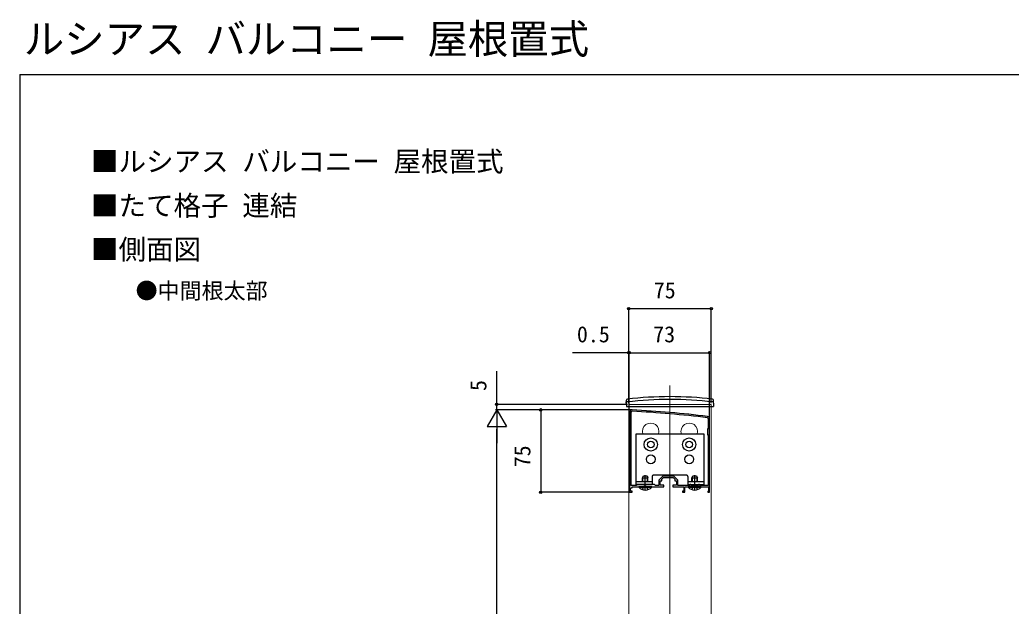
# Model space of a CAD drawing. Units: millimetres, scale not verified. Extents: x -875 to 875, y -1303 to 1296.
# Drawn here: x -875 to 26, y 763 to 1296 of the extents above; entities that cross this region are included whole.
import ezdxf
from ezdxf.enums import TextEntityAlignment as Align

# ---------------------------------------------------------------- set-up
doc = ezdxf.new("R2010")
doc.units = ezdxf.units.MM
doc.header["$LTSCALE"] = 8
for name, color, linetype in [('0-1_USER1', 3, 'Continuous'), ('0-2_YKK_11', 7, 'Continuous'), ('0-5_YKK_13', 4, 'Continuous'), ('0-6_YKK_D', 6, 'Continuous'), ('0-7_YKK_ZWAK', 7, 'Continuous')]:
    doc.layers.add(name, color=color, linetype=linetype)
doc.layers.add('0-4_YKK_12', color=2, linetype='Continuous', lineweight=18)
doc.styles.add('ＭＳ ゴシック', font='')
doc.styles.get('ＭＳ ゴシック').set_extended_font_data('MS Gothic')

msp = doc.modelspace()

# ---------------------------------------------------------------- linework, layer by layer
at = {"layer": '0-2_YKK_11'}
for p, q in [((-319.3, 872.9), (-319.3, 939.7)), ((-290.936, 880.961), (-293.761, 878.136)), ((-281.124, 881.4), (-289.876, 881.4)), ((-277.239, 878.136), (-280.064, 880.961))]:
    msp.add_line(p, q, dxfattribs=at)
for points in [[(-320.5, 939.7), (-320.5, 872.2), (-321, 871.7), (-321, 866.7), (-318.5, 866.7), (-318.5, 867.7), (-320, 867.7), (-320, 870.7), (-318.5, 870.7), (-318.5, 871.7), (-311.958, 871.7), (-311.775, 871.82), (-311.225, 871.82), (-311.042, 871.7), (-306.958, 871.7), (-306.775, 871.82), (-306.225, 871.82), (-306.042, 871.7), (-300.958, 871.7), (-300.775, 871.82), (-300.225, 871.82), (-300.042, 871.7), (-289.5, 871.7), (-289.5, 873.2), (-293, 873.2), (-293, 877.2), (-291.5, 877.2), (-291.5, 878.7), (-290, 880.2), (-285.958, 880.2), (-285.775, 880.32), (-285.225, 880.32), (-285.042, 880.2), (-281, 880.2), (-279.5, 878.7), (-279.5, 877.2), (-278, 877.2), (-278, 873.2), (-281.5, 873.2), (-281.5, 871.7)], [(-281.5, 871.7), (-271.5, 871.7), (-271.5, 867.7), (-272.5, 867.7), (-272.5, 866.7), (-270.5, 866.7), (-270.5, 871.7), (-261.958, 871.7), (-261.775, 871.82), (-261.225, 871.82), (-261.042, 871.7), (-249, 871.7), (-249, 867.992), (-249.25, 867.696), (-249.5, 867.4), (-249.5, 866.7), (-248, 866.7), (-248, 933.7)], [(-249.2, 933.7), (-249.2, 925), (-250, 924.2), (-250, 919.2), (-249.2, 918.4), (-249.2, 872.9), (-257.1, 872.9), (-257.1, 873.7), (-258, 873.7), (-258, 872.9), (-265, 872.9), (-265, 873.7), (-265.9, 873.7), (-265.9, 872.9), (-276.8, 872.9), (-276.8, 877.076)], [(-294.2, 877.076), (-294.2, 872.9), (-297.2, 872.9), (-298, 873.7), (-314, 873.7), (-314.8, 872.9), (-319.3, 872.9)]]:
    msp.add_lwpolyline(points, dxfattribs=at)
for centre, radius, start, end in [((-318.5, 939.7), 2, 86.9684, 180.00001), ((-318.5, 939.7), 0.8, 86.96839, 180.00001), ((-371.281, -56.899), 998.796, 83.01993, 86.96841), ((-371.281, -56.899), 999.996, 83.01993, 86.96841), ((-250, 933.7), 0.8, 0.00001, 83.01993), ((-250, 933.7), 2, 0.00001, 83.01993), ((-292.7, 877.076), 1.5, 134.99999, 179.99998), ((-289.876, 879.9), 1.5, 90.00002, 135.00001), ((-281.124, 879.9), 1.5, 44.99999, 89.99998), ((-278.3, 877.076), 1.5, 0.00002, 45.00001)]:
    msp.add_arc(centre, radius, start, end, dxfattribs=at)
at = {"layer": '0-4_YKK_12'}
for p, q in [((-284, 963.7), (-284, -92.3)), ((-321.5, 946.7), (-321.5, 944.7)), ((-321.5, 946.7), (-246.5, 946.7)), ((-246.5, 946.7), (-246.5, 944.7)), ((-321.5, 944.7), (-321.5, 216.7)), ((-246.5, 944.7), (-246.5, 500.7))]:
    msp.add_line(p, q, dxfattribs=at)
for centre in [(-301.5, 922.2), (-266.5, 922.2)]:
    msp.add_arc(centre, 7.5, 340.52879, 199.47121, dxfattribs=at)
at = {"layer": '0-5_YKK_13'}
for p, q in [((-323.7, 947.7), (-323.653, 950.367)), ((-323.7, 947.7), (-323.648, 944.7)), ((-244.3, 947.7), (-244.352, 944.7)), ((-244.3, 947.7), (-244.347, 950.367)), ((-323.648, 944.7), (-244.352, 944.7)), ((-315, 876.6), (-300.25, 876.6)), ((-309, 880), (-308.2, 881.7)), ((-309, 876.6), (-309, 880)), ((-309, 880), (-304, 880)), ((-308.567, 876.6), (-308.567, 880.92)), ((-308.2, 881.7), (-304.8, 881.7)), ((-306.5, 868.2), (-306.5, 882.2)), ((-304.8, 881.7), (-304, 880)), ((-304.433, 876.6), (-304.433, 880.92)), ((-304, 876.6), (-304, 880)), ((-300.25, 881.2), (-300.25, 873.7)), ((-268.75, 882.2), (-299.25, 882.2)), ((-267.75, 876.6), (-253, 876.6)), ((-264, 880), (-263.2, 881.7)), ((-264, 876.6), (-264, 880)), ((-264, 880), (-259, 880)), ((-263.567, 876.6), (-263.567, 880.92)), ((-263.2, 881.7), (-259.8, 881.7)), ((-261.5, 868.2), (-261.5, 882.2)), ((-259.8, 881.7), (-259, 880)), ((-259.433, 876.6), (-259.433, 880.92)), ((-259, 876.6), (-259, 880)), ((-300.6, 871.7), (-312.4, 871.7)), ((-312.4, 871.452), (-312.4, 871.7)), ((-312.4, 871.452), (-300.6, 871.452)), ((-309, 869.117), (-307.645, 871.835)), ((-306.5, 872.444), (-307.645, 871.835)), ((-306.5, 872.444), (-305.355, 871.835)), ((-304, 869.117), (-305.355, 871.835)), ((-300.6, 871.452), (-300.6, 871.7)), ((-255.6, 871.7), (-267.4, 871.7)), ((-267.4, 871.452), (-267.4, 871.7)), ((-267.4, 871.452), (-255.6, 871.452)), ((-264, 872.9), (-264, 873.7)), ((-264, 869.117), (-262.645, 871.835)), ((-263.567, 872.9), (-263.567, 873.7)), ((-261.5, 872.444), (-262.645, 871.835)), ((-261.5, 872.444), (-260.355, 871.835)), ((-259, 869.117), (-260.355, 871.835)), ((-259.433, 872.9), (-259.433, 873.7)), ((-259, 872.9), (-259, 873.7)), ((-255.6, 871.452), (-255.6, 871.7))]:
    msp.add_line(p, q, dxfattribs=at)
for points in [[(-253, 873.7), (-253, 919.7), (-315, 919.7), (-315, 873.7), (-300.25, 873.7)], [(-267.75, 881.2), (-267.75, 873.7), (-253, 873.7)]]:
    msp.add_lwpolyline(points, dxfattribs=at)
for centre, radius in [((-301.5, 910.2), 6), ((-301.5, 910.2), 3), ((-266.5, 910.2), 6), ((-266.5, 910.2), 3), ((-301.5, 896.7), 4), ((-266.5, 896.7), 4)]:
    msp.add_circle(centre, radius, dxfattribs=at)
for centre, radius, start, end in [((-322.697, 947.853), 1, 97.02227, 179), ((-322.654, 950.349), 1, 96.9597, 179), ((-284, 633.7), 317.528, 82.97773, 97.02227), ((-284, 633.7), 320, 83.0403, 96.9597), ((-245.346, 950.349), 1, 1, 83.0403), ((-245.303, 947.853), 1, 1, 82.97773), ((-299.25, 881.2), 1, 90, 180), ((-268.75, 881.2), 1, 0, 90), ((-306.5, 876.4), 7.7, 219.98312, 320.01688), ((-261.5, 876.4), 7.7, 219.98312, 320.01688)]:
    msp.add_arc(centre, radius, start, end, dxfattribs=at)
at = {"layer": '0-6_YKK_D'}
for p, q in [((-321.5, 947.7), (-321.5, 1034.7)), ((-246.5, 1033.7), (-321.5, 1033.7)), ((-246.5, 947.7), (-246.5, 1034.7)), ((-321.5, 993.7), (-372.6, 993.7)), ((-321.5, 947.7), (-321.5, 994.7)), ((-321, 993.7), (-321.5, 993.7)), ((-321, 872.576), (-321, 994.7)), ((-321, 872.576), (-321, 994.7)), ((-321, 993.7), (-248, 993.7)), ((-321, 993.7), (-316.7, 993.7)), ((-248, 934.7), (-248, 994.7)), ((-441.5, 946.7), (-441.5, 976.891)), ((-322.5, 946.7), (-442.5, 946.7)), ((-441.5, 941.7), (-441.5, 946.7)), ((-441.5, 941.7), (-450.25, 926.545)), ((-319.5, 941.7), (-442.5, 941.7)), ((-319.5, 941.7), (-442.5, 941.7)), ((-441.5, 941.7), (-441.5, 937.4)), ((-441.5, 941.7), (-432.75, 926.545)), ((-441.5, 941.7), (-441.5, 911.389)), ((-319.5, 941.7), (-402.5, 941.7)), ((-401.5, 941.7), (-401.5, 866.7)), ((-450.25, 926.545), (-432.75, 926.545)), ((-441.5, 534.2), (-441.5, 924.2)), ((-321.7, 866.7), (-402.5, 866.7))]:
    msp.add_line(p, q, dxfattribs=at)
for centre in [(-321.5, 1033.7), (-246.5, 1033.7), (-321.5, 993.7), (-321, 993.7), (-321, 993.7), (-248, 993.7), (-441.5, 946.7), (-401.5, 941.7), (-401.5, 866.7)]:
    msp.add_circle(centre, 1.075, dxfattribs=at)
at = {"layer": '0-7_YKK_ZWAK'}
for q in [(-875, -1303.3), (875, 1246.7)]:
    msp.add_line((-875, 1246.7), q, dxfattribs=at)

# ---------------------------------------------------------------- texts
at = {"layer": '0-1_USER1', "style": 'ＭＳ ゴシック'}
for s, height, p in [('ルシアス バルコニー 屋根置式', 26.91, (-871.336, 1257.536)), ('■ルシアス バルコニー 屋根置式', 18.33, (-810.256, 1152.967)), ('■たて格子 連結', 18.33, (-810.256, 1112.825)), ('■側面図', 18.33, (-810.256, 1072.967)), ('●中間根太部', 14.66, (-769.727, 1038.314))]:
    msp.add_text(s, height=height, dxfattribs=at).set_placement(p, align=Align.BOTTOM_LEFT)
at = {"layer": '0-6_YKK_D', "style": 'ＭＳ ゴシック'}
for s, p in [('75', (-298.773, 1038.7)), ('0.5', (-368.623, 998.7)), ('73', (-299.273, 998.7))]:
    msp.add_text(s, height=14.66, dxfattribs=at).set_placement(p, align=Align.BOTTOM_LEFT)
for s, p in [('5', (-446.5, 958.823)), ('75', (-406.5, 889.427))]:
    msp.add_text(s, height=14.66, rotation=90, dxfattribs=at).set_placement(p, align=Align.BOTTOM_LEFT)

doc.saveas('drawing.dxf')
